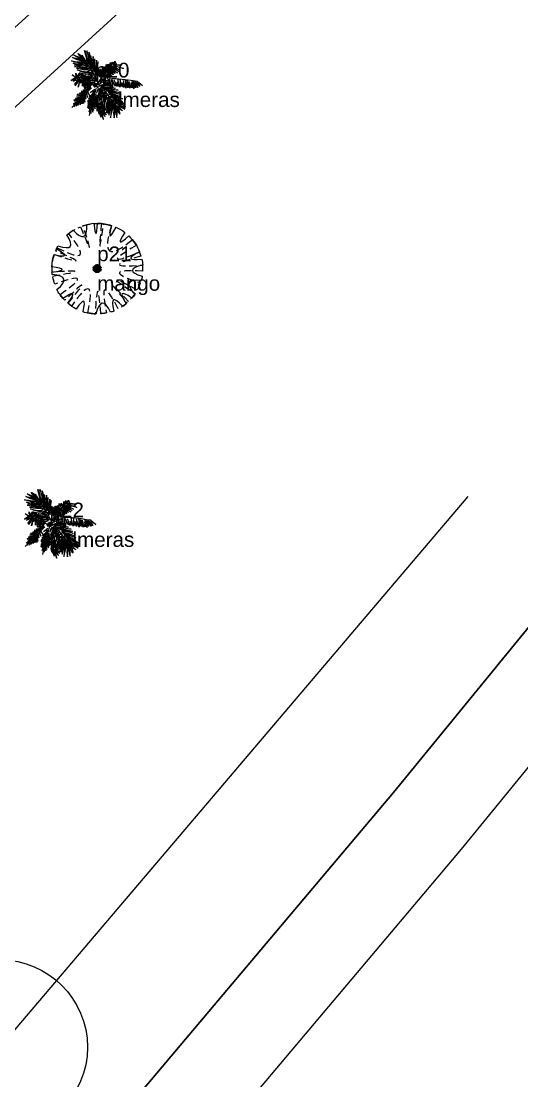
# Model space of a CAD drawing. Header units: metres. Extents: x 859577 to 860336, y 1645916 to 1646650.
# Drawn here: x 859971.52 to 859988.49, y 1645992.92 to 1646028.86 of the extents above; entities that cross this region are included whole.
import ezdxf

# ---------------------------------------------------------------- set-up
doc = ezdxf.new("R2010")
doc.units = ezdxf.units.M
doc.linetypes.add('DASHED', pattern=[0.75, 0.5, -0.25])
for name, color, linetype in [('_LINDERO', 6, 'Continuous'), ('A-SENDEROS', 97, 'Continuous'), ('CVL_CUADCON_TIT', 7, 'Continuous')]:
    doc.layers.add(name, color=color, linetype=linetype)
for name, color, linetype, lineweight in [('HATCH', 253, 'Continuous', 0), ('mango', 174, 'Continuous', 100), ('palmeras', 174, 'Continuous', 100), ('VEGETATION', 7, 'Continuous', 0), ('VIEW THIC 0.0', 7, 'Continuous', 0)]:
    doc.layers.add(name, color=color, linetype=linetype, lineweight=lineweight)
doc.styles.get("Standard").update_dxf_attribs({"font": 'arial.ttf'})

# ---------------------------------------------------------------- blocks, each defined once
blk = doc.blocks.new('06092026_CAMPO')
at = {"layer": 'mango'}
blk.add_point((859974.097, 1646020.464, 39.922), dxfattribs=at)
at = {"layer": 'palmeras'}
for p in [(859974.026, 1646026.695, 39.78), (859972.483, 1646011.776, 40.227)]:
    blk.add_point(p, dxfattribs=at)
at = {"layer": 'mango'}
for s, p in [('p21', (859974.097, 1646020.714)), ('mango', (859974.097, 1646019.714))]:
    blk.add_text(s, height=0.5, dxfattribs=at).set_placement(p)
at = {"layer": 'palmeras'}
for s, p in [('p20', (859974.026, 1646026.945)), ('palmeras', (859974.026, 1646025.945)), ('p22', (859972.483, 1646012.026)), ('palmeras', (859972.483, 1646011.026))]:
    blk.add_text(s, height=0.5, dxfattribs=at).set_placement(p)
blk = doc.blocks.new('v8')
at = {"layer": 'VEGETATION', "extrusion": (-5.08599e-09, -1.37735e-08, 1)}
for p, q in [((18816.426, 35232.409, 0), (18816.385, 35232.438, 0)), ((18816.385, 35232.438, 0), (18816.455, 35232.413, 0)), ((18816.478, 35232.438, 0), (18816.463, 35232.465, 0)), ((18816.463, 35232.465, 0), (18816.487, 35232.457, 0)), ((18816.514, 35232.402, 0), (18816.478, 35232.438, 0)), ((18816.487, 35232.457, 0), (18816.531, 35232.425, 0)), ((18816.535, 35232.433, 0), (18816.77, 35232.055)), ((18816.62, 35232.39, 0), (18816.584, 35232.522, 0)), ((18816.651, 35232.327, 0), (18816.598, 35232.519, 0)), ((18816.598, 35232.519, 0), (18816.624, 35232.412, 0)), ((18816.672, 35232.385, 0), (18816.63, 35232.518, 0)), ((18816.63, 35232.518, 0), (18816.662, 35232.386, 0)), ((18816.684, 35232.46, 0), (18816.666, 35232.495, 0)), ((18816.666, 35232.495, 0), (18816.687, 35232.358, 0)), ((18816.695, 35232.329, 0), (18816.684, 35232.46, 0)), ((18816.724, 35232.289, 0), (18816.701, 35232.431, 0)), ((18816.701, 35232.431, 0), (18816.717, 35232.343, 0)), ((18816.405, 35232.304, 0), (18816.336, 35232.327, 0)), ((18816.336, 35232.327, 0), (18816.411, 35232.317, 0)), ((18816.434, 35232.352, 0), (18816.359, 35232.39, 0)), ((18816.359, 35232.39, 0), (18816.425, 35232.377, 0)), ((18816.426, 35232.263, 0), (18816.369, 35232.282, 0)), ((18816.369, 35232.282, 0), (18816.441, 35232.271, 0)), ((18816.477, 35232.228, 0), (18816.398, 35232.252, 0)), ((18816.398, 35232.252, 0), (18816.467, 35232.238, 0)), ((18816.469, 35232.29, 0), (18816.405, 35232.304, 0)), ((18816.411, 35232.317, 0), (18816.488, 35232.307, 0)), ((18816.425, 35232.377, 0), (18816.49, 35232.359, 0)), ((18816.469, 35232.385, 0), (18816.426, 35232.409, 0)), ((18816.482, 35232.249, 0), (18816.426, 35232.263, 0)), ((18816.495, 35232.334, 0), (18816.434, 35232.352, 0)), ((18816.441, 35232.271, 0), (18816.515, 35232.27, 0)), ((18816.455, 35232.413, 0), (18816.507, 35232.392, 0)), ((18816.467, 35232.238, 0), (18816.527, 35232.235, 0)), ((18816.54, 35232.354, 0), (18816.469, 35232.385, 0)), ((18816.514, 35232.291, 0), (18816.469, 35232.29, 0)), ((18816.545, 35232.219, 0), (18816.477, 35232.228, 0)), ((18816.535, 35232.253, 0), (18816.482, 35232.249, 0)), ((18816.488, 35232.307, 0), (18816.547, 35232.311, 0)), ((18816.49, 35232.359, 0), (18816.547, 35232.339, 0)), ((18816.563, 35232.318, 0), (18816.495, 35232.334, 0)), ((18816.507, 35232.392, 0), (18816.562, 35232.368, 0)), ((18816.562, 35232.368, 0), (18816.514, 35232.402, 0)), ((18816.567, 35232.293, 0), (18816.514, 35232.291, 0)), ((18816.515, 35232.27, 0), (18816.564, 35232.274, 0)), ((18816.527, 35232.235, 0), (18816.579, 35232.243, 0)), ((18816.531, 35232.425, 0), (18816.567, 35232.374, 0)), ((18816.6, 35232.264, 0), (18816.535, 35232.253, 0)), ((18816.59, 35232.332, 0), (18816.54, 35232.354, 0)), ((18816.611, 35232.232, 0), (18816.545, 35232.219, 0)), ((18816.547, 35232.339, 0), (18816.59, 35232.332, 0)), ((18816.547, 35232.311, 0), (18816.605, 35232.314, 0)), ((18816.605, 35232.314, 0), (18816.563, 35232.318, 0)), ((18816.564, 35232.274, 0), (18816.599, 35232.285, 0)), ((18816.618, 35232.3, 0), (18816.567, 35232.293, 0)), ((18816.579, 35232.243, 0), (18816.627, 35232.257, 0)), ((18816.599, 35232.285, 0), (18816.618, 35232.3, 0)), ((18816.642, 35232.268, 0), (18816.6, 35232.264, 0)), ((18816.664, 35232.234, 0), (18816.611, 35232.232, 0)), ((18816.638, 35232.306, 0), (18816.62, 35232.39, 0)), ((18816.624, 35232.412, 0), (18816.638, 35232.306, 0)), ((18816.627, 35232.257, 0), (18816.642, 35232.268, 0)), ((18816.637, 35232.224, 0), (18816.664, 35232.234, 0)), ((18816.663, 35232.265, 0), (18816.651, 35232.327, 0)), ((18816.662, 35232.386, 0), (18816.663, 35232.265, 0)), ((18816.679, 35232.295, 0), (18816.672, 35232.385, 0)), ((18816.686, 35232.238, 0), (18816.679, 35232.295, 0)), ((18816.687, 35232.358, 0), (18816.686, 35232.238, 0)), ((18816.702, 35232.23, 0), (18816.695, 35232.329, 0)), ((18816.705, 35232.198, 0), (18816.702, 35232.23, 0)), ((18816.707, 35232.239, 0), (18816.705, 35232.198, 0)), ((18816.717, 35232.343, 0), (18816.707, 35232.239, 0)), ((18816.721, 35232.185, 0), (18816.724, 35232.289, 0)), ((18816.737, 35232.253, 0), (18816.728, 35232.176, 0)), ((18816.744, 35232.333, 0), (18816.737, 35232.253, 0)), ((18816.749, 35232.413, 0), (18816.744, 35232.333, 0)), ((18816.747, 35232.178, 0), (18816.752, 35232.263, 0)), ((18816.752, 35232.263, 0), (18816.749, 35232.413, 0)), ((18816.77, 35232.268, 0), (18816.758, 35232.192, 0)), ((18816.767, 35232.153, 0), (18816.78, 35232.248, 0)), ((18816.773, 35232.369, 0), (18816.77, 35232.268, 0)), ((18816.78, 35232.248, 0), (18816.773, 35232.369, 0)), ((18816.802, 35232.257, 0), (18816.785, 35232.177, 0)), ((18816.8, 35232.141, 0), (18816.816, 35232.241, 0)), ((18816.81, 35232.339, 0), (18816.802, 35232.257, 0)), ((18816.816, 35232.241, 0), (18816.81, 35232.339, 0)), ((18816.825, 35232.231, 0), (18816.812, 35232.148, 0)), ((18816.84, 35232.31, 0), (18816.825, 35232.231, 0)), ((18816.828, 35232.17, 0), (18816.84, 35232.31, 0)), ((18816.992, 35232.203, 0), (18816.991, 35232.259, 0)), ((18816.991, 35232.259, 0), (18817.015, 35232.206, 0)), ((18817.03, 35232.204, 0), (18817.028, 35232.265, 0)), ((18817.028, 35232.265, 0), (18817.049, 35232.203, 0)), ((18817.072, 35232.226, 0), (18817.078, 35232.295, 0)), ((18817.078, 35232.295, 0), (18817.087, 35232.275, 0)), ((18817.083, 35232.211, 0), (18817.16, 35232.239, 0)), ((18817.087, 35232.275, 0), (18817.089, 35232.207, 0)), ((18817.1, 35232.183, 0), (18817.102, 35232.243, 0)), ((18817.102, 35232.243, 0), (18817.117, 35232.311, 0)), ((18817.117, 35232.311, 0), (18817.143, 35232.224, 0)), ((18817.143, 35232.224, 0), (18817.145, 35232.24, 0)), ((18817.145, 35232.24, 0), (18817.154, 35232.293, 0)), ((18817.154, 35232.293, 0), (18817.159, 35232.319, 0)), ((18817.154, 35232.231, 0), (18817.252, 35232.211, 0)), ((18817.159, 35232.319, 0), (18817.178, 35232.287, 0)), ((18817.16, 35232.239, 0), (18817.211, 35232.25, 0)), ((18817.178, 35232.287, 0), (18817.19, 35232.262, 0)), ((18817.19, 35232.262, 0), (18817.292, 35232.25, 0)), ((18817.211, 35232.25, 0), (18817.258, 35232.252, 0)), ((18817.258, 35232.252, 0), (18817.292, 35232.25, 0)), ((18816.418, 35232.009, 0), (18816.35, 35232.061, 0)), ((18816.35, 35232.061, 0), (18816.427, 35232.014, 0)), ((18816.481, 35232.201, 0), (18816.394, 35232.223, 0)), ((18816.394, 35232.223, 0), (18816.48, 35232.212, 0)), ((18816.427, 35232.014, 0), (18816.424, 35232.098)), ((18816.424, 35232.098), (18816.448, 35232.015, 0)), ((18816.507, 35232.168), (18816.436, 35232.19)), ((18816.436, 35232.19), (18816.496, 35232.179)), ((18816.503, 35232.132), (18816.447, 35232.158)), ((18816.447, 35232.158), (18816.494, 35232.145)), ((18816.448, 35232.015, 0), (18816.482, 35232.096)), ((18816.482, 35232.096), (18816.471, 35232.007, 0)), ((18816.471, 35232.007, 0), (18816.483, 35232.044)), ((18816.48, 35232.212, 0), (18816.543, 35232.203, 0)), ((18816.531, 35232.192, 0), (18816.481, 35232.201, 0)), ((18816.483, 35232.044), (18816.494, 35232.065)), ((18816.545, 35232.083), (18816.493, 35232.099)), ((18816.493, 35232.099), (18816.558, 35232.087)), ((18816.494, 35232.145), (18816.55, 35232.132)), ((18816.494, 35232.065), (18816.52, 35232.078)), ((18816.496, 35232.179), (18816.56, 35232.172, 0)), ((18816.548, 35232.116), (18816.503, 35232.132)), ((18816.52, 35232.078), (18816.506, 35232.024, 0)), ((18816.562, 35232.16, 0), (18816.507, 35232.168)), ((18816.515, 35232.026, 0), (18816.549, 35232.064)), ((18816.52, 35231.997, 0), (18816.56, 35232.043)), ((18816.543, 35232.036), (18816.52, 35231.997, 0)), ((18816.58, 35232.191, 0), (18816.531, 35232.192, 0)), ((18816.606, 35232.031), (18816.533, 35232.054)), ((18816.533, 35232.054), (18816.6, 35232.041)), ((18816.543, 35232.203, 0), (18816.599, 35232.21, 0)), ((18816.562, 35232.077), (18816.543, 35232.036)), ((18816.597, 35232.074), (18816.545, 35232.083)), ((18816.599, 35232.104), (18816.548, 35232.116)), ((18816.549, 35232.064), (18816.562, 35232.077)), ((18816.55, 35232.132), (18816.62, 35232.123)), ((18816.558, 35232.087), (18816.628, 35232.08)), ((18816.56, 35232.172, 0), (18816.611, 35232.174, 0)), ((18816.56, 35232.043), (18816.605, 35232.063)), ((18816.619, 35232.159, 0), (18816.562, 35232.16, 0)), ((18816.605, 35232.063), (18816.564, 35232.024)), ((18816.645, 35232.041), (18816.568, 35231.989, 0)), ((18816.579, 35232.02), (18816.604, 35232.032)), ((18816.638, 35232.191, 0), (18816.58, 35232.191, 0)), ((18816.652, 35232.068), (18816.597, 35232.074)), ((18816.599, 35232.21, 0), (18816.637, 35232.224, 0)), ((18816.658, 35232.106), (18816.599, 35232.104)), ((18816.6, 35232.041), (18816.656, 35232.043)), ((18816.604, 35232.032), (18816.645, 35232.041)), ((18816.651, 35232.029), (18816.606, 35232.031)), ((18816.611, 35232.174, 0), (18816.677, 35232.191, 0)), ((18816.682, 35232.155, 0), (18816.619, 35232.159, 0)), ((18816.62, 35232.123), (18816.668, 35232.139, 0)), ((18816.628, 35232.08), (18816.673, 35232.089)), ((18816.677, 35232.191, 0), (18816.638, 35232.191, 0)), ((18816.705, 35232.041), (18816.651, 35232.029)), ((18816.706, 35232.07), (18816.652, 35232.068)), ((18816.656, 35232.043), (18816.7, 35232.052)), ((18816.708, 35232.11, 0), (18816.658, 35232.106)), ((18816.668, 35232.139, 0), (18816.693, 35232.151, 0)), ((18816.673, 35232.089), (18816.713, 35232.105, 0)), ((18816.693, 35232.151, 0), (18816.682, 35232.155, 0)), ((18816.682, 35232.006), (18816.725, 35232.031)), ((18816.7, 35232.052), (18816.734, 35232.071)), ((18816.756, 35232.048), (18816.705, 35232.041)), ((18816.734, 35232.071), (18816.706, 35232.07)), ((18816.713, 35232.105, 0), (18816.708, 35232.11, 0)), ((18816.778, 35232.067), (18816.711, 35232.102)), ((18816.711, 35232.102), (18816.762, 35232.085)), ((18816.728, 35232.176, 0), (18816.721, 35232.185, 0)), ((18816.725, 35232.031), (18816.756, 35232.048)), ((18816.758, 35232.192, 0), (18816.744, 35232.135, 0)), ((18816.744, 35232.135, 0), (18816.747, 35232.178, 0)), ((18816.762, 35232.085), (18816.807, 35232.066)), ((18816.785, 35232.177, 0), (18816.765, 35232.116, 0)), ((18816.765, 35232.116, 0), (18816.767, 35232.153, 0)), ((18816.77, 35232.055), (18816.838, 35231.926)), ((18816.899, 35232.04, 0), (18816.775, 35232.127, 0)), ((18816.775, 35232.127, 0), (18816.918, 35232.046, 0)), ((18816.874, 35232.038), (18816.778, 35232.067)), ((18816.812, 35232.148, 0), (18816.783, 35232.068)), ((18816.783, 35232.068), (18816.8, 35232.141, 0)), ((18816.793, 35232.035), (18816.814, 35232.079, 0)), ((18816.918, 35232.046, 0), (18816.806, 35232.149, 0)), ((18816.806, 35232.149, 0), (18816.94, 35232.06, 0)), ((18816.807, 35232.066), (18816.899, 35232.04, 0)), ((18816.814, 35232.079, 0), (18816.828, 35232.17, 0)), ((18816.94, 35232.06, 0), (18816.834, 35232.18, 0)), ((18816.834, 35232.18, 0), (18816.959, 35232.068, 0)), ((18816.885, 35232.16, 0), (18816.883, 35232.18, 0)), ((18816.883, 35232.18, 0), (18816.958, 35232.104, 0)), ((18816.959, 35232.068, 0), (18816.885, 35232.16, 0)), ((18816.905, 35232.008), (18816.968, 35232.097, 0)), ((18816.933, 35232.152, 0), (18816.916, 35232.203, 0)), ((18816.916, 35232.203, 0), (18816.973, 35232.129, 0)), ((18816.958, 35232.104, 0), (18816.933, 35232.152, 0)), ((18816.946, 35232.074, 0), (18816.943, 35232.064, 0)), ((18816.943, 35232.064, 0), (18816.947, 35232.004)), ((18816.956, 35232.041, 0), (18816.946, 35232.074, 0)), ((18816.983, 35232.121, 0), (18816.956, 35232.218, 0)), ((18816.956, 35232.218, 0), (18817.01, 35232.119, 0)), ((18816.965, 35231.974), (18816.956, 35232.041, 0)), ((18816.968, 35232.097, 0), (18817.022, 35232.164, 0)), ((18816.976, 35232.111, 0), (18816.97, 35232.107, 0)), ((18816.97, 35232.107, 0), (18816.974, 35232.024, 0)), ((18816.973, 35232.129, 0), (18816.983, 35232.121, 0)), ((18816.995, 35232.049, 0), (18816.976, 35232.111, 0)), ((18817.01, 35232.119, 0), (18816.992, 35232.203, 0)), ((18817.022, 35231.99, 0), (18816.995, 35232.049, 0)), ((18817.03, 35232.049, 0), (18817.001, 35232.124, 0)), ((18817.001, 35232.124, 0), (18817.015, 35232.05, 0)), ((18817.015, 35232.206, 0), (18817.036, 35232.129, 0)), ((18817.015, 35232.05, 0), (18817.022, 35231.99, 0)), ((18817.022, 35232.164, 0), (18817.083, 35232.211, 0)), ((18817.089, 35232.043, 0), (18817.026, 35232.136, 0)), ((18817.026, 35232.136, 0), (18817.052, 35232.055, 0)), ((18817.036, 35232.129, 0), (18817.03, 35232.204, 0)), ((18817.059, 35231.999, 0), (18817.03, 35232.049, 0)), ((18817.049, 35232.203, 0), (18817.062, 35232.139, 0)), ((18817.052, 35232.055, 0), (18817.059, 35231.999, 0)), ((18817.064, 35232.13, 0), (18817.053, 35232.137, 0)), ((18817.053, 35232.137, 0), (18817.089, 35232.043, 0)), ((18817.062, 35232.139, 0), (18817.068, 35232.143, 0)), ((18817.128, 35232.062, 0), (18817.064, 35232.13, 0)), ((18817.068, 35232.143, 0), (18817.072, 35232.226, 0)), ((18817.207, 35232.094, 0), (18817.072, 35232.192, 0)), ((18817.072, 35232.192, 0), (18817.154, 35232.108, 0)), ((18817.158, 35232.088, 0), (18817.076, 35232.157, 0)), ((18817.076, 35232.157, 0), (18817.106, 35232.112, 0)), ((18817.089, 35232.207, 0), (18817.095, 35232.174, 0)), ((18817.232, 35232.127, 0), (18817.09, 35232.202, 0)), ((18817.09, 35232.202, 0), (18817.207, 35232.094, 0)), ((18817.095, 35232.174, 0), (18817.1, 35232.183, 0)), ((18817.106, 35232.112, 0), (18817.128, 35232.062, 0)), ((18817.261, 35232.151, 0), (18817.111, 35232.218, 0)), ((18817.111, 35232.218, 0), (18817.232, 35232.127, 0)), ((18817.223, 35232.209, 0), (18817.129, 35232.226, 0)), ((18817.129, 35232.226, 0), (18817.261, 35232.151, 0)), ((18817.154, 35232.108, 0), (18817.158, 35232.088, 0)), ((18817.27, 35232.195, 0), (18817.223, 35232.209, 0)), ((18817.252, 35232.211, 0), (18817.322, 35232.183, 0)), ((18817.322, 35232.183, 0), (18817.27, 35232.195, 0)), ((18816.389, 35231.995, 0), (18816.334, 35231.958, 0)), ((18816.334, 35231.958, 0), (18816.379, 35231.978, 0)), ((18816.43, 35231.993, 0), (18816.372, 35231.942, 0)), ((18816.372, 35231.942, 0), (18816.471, 35231.983, 0)), ((18816.379, 35231.978, 0), (18816.43, 35231.993, 0)), ((18816.471, 35231.983, 0), (18816.388, 35231.881, 0)), ((18816.417, 35232.005, 0), (18816.389, 35231.995, 0)), ((18816.429, 35231.894, 0), (18816.411, 35231.857, 0)), ((18816.411, 35231.857, 0), (18816.442, 35231.892, 0)), ((18816.655, 35231.914, 0), (18816.418, 35232.009, 0)), ((18816.473, 35231.989, 0), (18816.429, 35231.894, 0)), ((18816.442, 35231.892, 0), (18816.492, 35231.972, 0)), ((18816.468, 35231.833, 0), (18816.494, 35231.939, 0)), ((18816.483, 35231.932, 0), (18816.47, 35231.842, 0)), ((18816.492, 35231.972, 0), (18816.483, 35231.932, 0)), ((18816.49, 35231.993, 0), (18816.515, 35232.026, 0)), ((18816.506, 35232.024, 0), (18816.49, 35231.993, 0)), ((18816.494, 35231.939, 0), (18816.515, 35231.968, 0)), ((18816.515, 35231.968, 0), (18816.506, 35231.908, 0)), ((18816.506, 35231.908, 0), (18816.531, 35231.965, 0)), ((18816.531, 35231.965, 0), (18816.545, 35231.847, 0)), ((18816.564, 35232.024), (18816.534, 35231.978, 0)), ((18816.534, 35231.978, 0), (18816.579, 35232.02)), ((18816.545, 35231.847, 0), (18816.551, 35231.934, 0)), ((18816.605, 35232), (18816.547, 35232.019, 0)), ((18816.547, 35232.019, 0), (18816.619, 35232.004)), ((18816.551, 35231.934, 0), (18816.556, 35231.955, 0)), ((18816.556, 35231.955, 0), (18816.567, 35231.884, 0)), ((18816.557, 35231.971, 0), (18816.635, 35232.013)), ((18816.568, 35231.989, 0), (18816.557, 35231.971, 0)), ((18816.567, 35231.884, 0), (18816.583, 35231.815, 0)), ((18816.574, 35231.888, 0), (18816.582, 35231.95, 0)), ((18816.583, 35231.815, 0), (18816.574, 35231.888, 0)), ((18816.581, 35231.808, 0), (18816.704, 35231.834, 0)), ((18816.582, 35231.95, 0), (18816.593, 35231.881, 0)), ((18816.618, 35231.988, 0), (18816.584, 35231.96, 0)), ((18816.584, 35231.96, 0), (18816.597, 35231.959, 0)), ((18816.593, 35231.881, 0), (18816.615, 35231.803, 0)), ((18816.597, 35231.959, 0), (18816.649, 35231.979, 0)), ((18816.666, 35231.996), (18816.605, 35232)), ((18816.61, 35231.862, 0), (18816.611, 35231.929, 0)), ((18816.615, 35231.803, 0), (18816.61, 35231.862, 0)), ((18816.713, 35231.977), (18816.611, 35231.985, 0)), ((18816.611, 35231.985, 0), (18816.682, 35231.979)), ((18816.611, 35231.929, 0), (18816.626, 35231.869, 0)), ((18816.661, 35231.952, 0), (18816.617, 35231.964, 0)), ((18816.617, 35231.964, 0), (18816.667, 35231.954, 0)), ((18816.688, 35232.018), (18816.618, 35231.988, 0)), ((18816.619, 35232.004), (18816.682, 35232.006)), ((18816.626, 35231.869, 0), (18816.639, 35231.814, 0)), ((18816.643, 35231.952, 0), (18816.631, 35231.942, 0)), ((18816.631, 35231.942, 0), (18816.646, 35231.941, 0)), ((18816.635, 35232.013), (18816.688, 35232.018)), ((18816.635, 35231.875, 0), (18816.645, 35231.917, 0)), ((18816.639, 35231.814, 0), (18816.635, 35231.875, 0)), ((18816.713, 35231.99), (18816.643, 35231.952, 0)), ((18816.645, 35231.917, 0), (18816.654, 35231.881, 0)), ((18816.646, 35231.941, 0), (18816.673, 35231.943, 0)), ((18816.649, 35231.979, 0), (18816.713, 35231.99)), ((18816.654, 35231.881, 0), (18816.663, 35231.817, 0)), ((18816.779, 35231.856, 0), (18816.655, 35231.914, 0)), ((18816.717, 35231.945, 0), (18816.661, 35231.952, 0)), ((18816.663, 35231.817, 0), (18816.672, 35231.864, 0)), ((18816.718, 35232.003), (18816.666, 35231.996)), ((18816.667, 35231.954, 0), (18816.712, 35231.957, 0)), ((18816.699, 35231.941, 0), (18816.67, 35231.921, 0)), ((18816.67, 35231.921, 0), (18816.686, 35231.916, 0)), ((18816.672, 35231.864, 0), (18816.681, 35231.892, 0)), ((18816.673, 35231.943, 0), (18816.757, 35231.967)), ((18816.675, 35231.915, 0), (18816.719, 35231.918, 0)), ((18816.732, 35231.909, 0), (18816.675, 35231.915, 0)), ((18816.681, 35231.892, 0), (18816.687, 35231.895, 0)), ((18816.682, 35231.979), (18816.73, 35231.99)), ((18816.686, 35231.916, 0), (18816.706, 35231.921, 0)), ((18816.687, 35231.895, 0), (18816.69, 35231.885, 0)), ((18816.69, 35231.885, 0), (18816.688, 35231.839, 0)), ((18816.688, 35231.839, 0), (18816.703, 35231.865, 0)), ((18816.757, 35231.967), (18816.699, 35231.941, 0)), ((18816.703, 35231.865, 0), (18816.721, 35231.878, 0)), ((18816.706, 35231.921, 0), (18816.783, 35231.939)), ((18816.712, 35231.957, 0), (18816.769, 35231.966)), ((18816.777, 35231.986), (18816.713, 35231.977)), ((18816.779, 35231.954), (18816.717, 35231.945, 0)), ((18816.767, 35232.015), (18816.718, 35232.003)), ((18816.719, 35231.918, 0), (18816.763, 35231.931, 0)), ((18816.783, 35231.939), (18816.72, 35231.896, 0)), ((18816.73, 35231.99), (18816.775, 35232.012)), ((18816.777, 35231.922, 0), (18816.732, 35231.909, 0)), ((18816.763, 35231.931, 0), (18816.807, 35231.954)), ((18816.766, 35231.859, 0), (18816.765, 35231.856, 0)), ((18816.775, 35232.012), (18816.767, 35232.015)), ((18816.769, 35231.966), (18816.787, 35231.977)), ((18816.789, 35231.983), (18816.777, 35231.986)), ((18816.807, 35231.954), (18816.779, 35231.954)), ((18816.787, 35231.977), (18816.789, 35231.983)), ((18816.81, 35231.848, 0), (18816.806, 35231.85, 0)), ((18816.824, 35231.897, 0), (18816.82, 35231.897, 0)), ((18816.855, 35231.833, 0), (18816.834, 35231.83, 0)), ((18816.839, 35231.894, 0), (18816.905, 35232.008)), ((18816.839, 35231.894, 0), (18816.839, 35231.894, 0)), ((18816.849, 35231.874, 0), (18816.842, 35231.875, 0)), ((18816.843, 35231.882, 0), (18816.905, 35231.917)), ((18816.843, 35231.882, 0), (18816.848, 35231.881, 0)), ((18816.848, 35231.881, 0), (18816.859, 35231.875, 0)), ((18816.859, 35231.875, 0), (18816.881, 35231.863, 0)), ((18816.897, 35231.922), (18816.875, 35231.953)), ((18816.978, 35231.755, 0), (18816.881, 35231.863, 0)), ((18816.885, 35231.868, 0), (18816.933, 35231.884)), ((18816.9, 35231.95), (18816.897, 35231.922)), ((18816.904, 35232.003), (18816.9, 35231.95)), ((18816.938, 35231.935), (18816.904, 35232.019)), ((18816.904, 35232.019), (18816.904, 35232.003)), ((18816.953, 35231.875), (18816.904, 35231.853, 0)), ((18816.904, 35231.853, 0), (18816.953, 35231.86, 0)), ((18816.905, 35231.917), (18816.994, 35231.959)), ((18816.949, 35231.854, 0), (18816.909, 35231.839, 0)), ((18816.909, 35231.839, 0), (18816.962, 35231.835, 0)), ((18816.933, 35231.884), (18816.989, 35231.888)), ((18816.947, 35232.004), (18816.938, 35231.935)), ((18816.948, 35231.905), (18816.953, 35231.936)), ((18816.955, 35231.866, 0), (18816.948, 35231.905)), ((18816.987, 35231.858), (18816.949, 35231.854, 0)), ((18816.989, 35231.888), (18816.953, 35231.875)), ((18816.953, 35231.86, 0), (18817.009, 35231.861)), ((18816.973, 35231.925), (18816.955, 35231.866, 0)), ((18816.962, 35231.835, 0), (18817.032, 35231.833, 0)), ((18816.976, 35231.955), (18816.965, 35231.974)), ((18816.995, 35231.953), (18816.973, 35231.925)), ((18816.974, 35232.024, 0), (18816.976, 35231.955)), ((18817.051, 35231.861), (18816.987, 35231.858)), ((18816.992, 35231.919), (18816.995, 35231.953)), ((18817.018, 35231.925), (18816.992, 35231.866)), ((18816.992, 35231.866), (18816.992, 35231.919)), ((18816.994, 35231.959), (18817.069, 35231.987, 0)), ((18817.009, 35231.861), (18817.051, 35231.861)), ((18817.03, 35231.97), (18817.018, 35231.925)), ((18817.024, 35231.859), (18817.028, 35231.903)), ((18817.042, 35231.891), (18817.024, 35231.859)), ((18817.028, 35231.903), (18817.035, 35231.97)), ((18817.035, 35231.97), (18817.03, 35231.97)), ((18817.032, 35231.833, 0), (18817.088, 35231.83)), ((18817.055, 35231.929), (18817.042, 35231.891)), ((18817.061, 35231.894), (18817.059, 35231.971)), ((18817.07, 35231.842), (18817.061, 35231.894)), ((18817.069, 35231.987, 0), (18817.105, 35231.992, 0)), ((18817.081, 35231.906), (18817.07, 35231.842)), ((18817.083, 35231.961), (18817.081, 35231.906)), ((18817.095, 35231.871), (18817.081, 35231.919)), ((18817.088, 35231.83), (18817.166, 35231.81)), ((18817.129, 35231.926), (18817.093, 35231.986, 0)), ((18817.111, 35231.823), (18817.095, 35231.871)), ((18817.105, 35231.992, 0), (18817.178, 35231.997, 0)), ((18817.107, 35231.96, 0), (18817.115, 35231.895)), ((18817.115, 35231.895), (18817.111, 35231.823)), ((18817.168, 35231.848), (18817.129, 35231.926)), ((18817.171, 35231.904), (18817.144, 35231.966, 0)), ((18817.178, 35231.877), (18817.168, 35231.848)), ((18817.186, 35231.848), (18817.171, 35231.904)), ((18817.178, 35231.997, 0), (18817.411, 35231.971, 0)), ((18817.198, 35231.849), (18817.186, 35231.848)), ((18817.22, 35231.845), (18817.196, 35231.917)), ((18817.196, 35231.917), (18817.198, 35231.849)), ((18817.254, 35231.829), (18817.216, 35231.984, 0)), ((18817.216, 35231.984, 0), (18817.22, 35231.845)), ((18817.257, 35231.846), (18817.254, 35231.829)), ((18817.287, 35231.843), (18817.257, 35231.978, 0)), ((18817.257, 35231.978, 0), (18817.257, 35231.846)), ((18817.295, 35231.914, 0), (18817.287, 35231.843)), ((18817.319, 35231.823), (18817.295, 35231.914, 0)), ((18817.341, 35231.873, 0), (18817.319, 35231.959, 0)), ((18817.319, 35231.959, 0), (18817.319, 35231.823)), ((18817.368, 35231.809), (18817.341, 35231.873, 0)), ((18817.405, 35231.819), (18817.359, 35231.959, 0)), ((18817.359, 35231.959, 0), (18817.361, 35231.899, 0)), ((18817.361, 35231.899, 0), (18817.368, 35231.809)), ((18817.441, 35231.811), (18817.393, 35231.956, 0)), ((18817.393, 35231.956, 0), (18817.4, 35231.876, 0)), ((18817.4, 35231.876, 0), (18817.405, 35231.819)), ((18817.411, 35231.971, 0), (18817.504, 35231.956, 0)), ((18817.451, 35231.865, 0), (18817.425, 35231.939, 0)), ((18817.425, 35231.939, 0), (18817.44, 35231.851, 0)), ((18817.44, 35231.851, 0), (18817.441, 35231.811)), ((18817.478, 35231.817), (18817.451, 35231.865, 0)), ((18817.517, 35231.8), (18817.466, 35231.911, 0)), ((18817.466, 35231.911, 0), (18817.478, 35231.817)), ((18817.546, 35231.821, 0), (18817.477, 35231.948, 0)), ((18817.477, 35231.948, 0), (18817.517, 35231.8)), ((18817.504, 35231.956, 0), (18817.582, 35231.945, 0)), ((18817.594, 35231.826, 0), (18817.506, 35231.939, 0)), ((18817.506, 35231.939, 0), (18817.536, 35231.874, 0)), ((18817.628, 35231.842, 0), (18817.534, 35231.947, 0)), ((18817.534, 35231.947, 0), (18817.594, 35231.826, 0)), ((18817.536, 35231.874, 0), (18817.546, 35231.821, 0)), ((18817.683, 35231.861, 0), (18817.58, 35231.92, 0)), ((18817.58, 35231.92, 0), (18817.628, 35231.842, 0)), ((18817.582, 35231.945, 0), (18817.683, 35231.861, 0)), ((18816.346, 35231.445, 0), (18816.719, 35231.817, 0)), ((18816.386, 35231.588, 0), (18816.536, 35231.656, 0)), ((18816.525, 35231.637, 0), (18816.386, 35231.588, 0)), ((18816.398, 35231.563, 0), (18816.525, 35231.637, 0)), ((18816.413, 35231.618, 0), (18816.573, 35231.683, 0)), ((18816.536, 35231.656, 0), (18816.413, 35231.618, 0)), ((18816.437, 35231.659, 0), (18816.588, 35231.712, 0)), ((18816.573, 35231.683, 0), (18816.437, 35231.659, 0)), ((18816.449, 35231.691, 0), (18816.627, 35231.74, 0)), ((18816.588, 35231.712, 0), (18816.449, 35231.691, 0)), ((18816.49, 35231.715, 0), (18816.642, 35231.757, 0)), ((18816.627, 35231.74, 0), (18816.49, 35231.715, 0)), ((18816.501, 35231.498, 0), (18816.519, 35231.628, 0)), ((18816.519, 35231.628, 0), (18816.52, 35231.514, 0)), ((18816.52, 35231.748, 0), (18816.671, 35231.783, 0)), ((18816.642, 35231.757, 0), (18816.52, 35231.748, 0)), ((18816.52, 35231.514, 0), (18816.53, 35231.634, 0)), ((18816.53, 35231.634, 0), (18816.542, 35231.518, 0)), ((18816.542, 35231.518, 0), (18816.548, 35231.644, 0)), ((18816.548, 35231.644, 0), (18816.566, 35231.522, 0)), ((18816.557, 35231.773, 0), (18816.702, 35231.81, 0)), ((18816.671, 35231.783, 0), (18816.557, 35231.773, 0)), ((18816.566, 35231.522, 0), (18816.567, 35231.661, 0)), ((18816.567, 35231.661, 0), (18816.588, 35231.547, 0)), ((18816.702, 35231.81, 0), (18816.581, 35231.808, 0)), ((18816.588, 35231.547, 0), (18816.587, 35231.68, 0)), ((18816.587, 35231.68, 0), (18816.608, 35231.609, 0)), ((18816.602, 35231.702, 0), (18816.613, 35231.712, 0)), ((18816.608, 35231.609, 0), (18816.602, 35231.702, 0)), ((18816.613, 35231.712, 0), (18816.641, 35231.636, 0)), ((18816.626, 35231.725, 0), (18816.639, 35231.737, 0)), ((18816.641, 35231.636, 0), (18816.626, 35231.725, 0)), ((18816.639, 35231.737, 0), (18816.685, 35231.659, 0)), ((18816.641, 35231.559, 0), (18816.768, 35231.693, 0)), ((18816.749, 35231.649, 0), (18816.641, 35231.559, 0)), ((18816.647, 35231.525, 0), (18816.749, 35231.649, 0)), ((18816.663, 35231.601, 0), (18816.77, 35231.716, 0)), ((18816.768, 35231.693, 0), (18816.663, 35231.601, 0)), ((18816.672, 35231.644, 0), (18816.782, 35231.753, 0)), ((18816.77, 35231.716, 0), (18816.672, 35231.644, 0)), ((18816.681, 35231.295, 0), (18816.806, 35231.808, 0)), ((18816.692, 35231.728, 0), (18816.778, 35231.79, 0)), ((18816.782, 35231.753, 0), (18816.692, 35231.728, 0)), ((18816.766, 35231.648, 0), (18816.77, 35231.663, 0)), ((18816.82, 35231.572, 0), (18816.766, 35231.648, 0)), ((18816.77, 35231.663, 0), (18816.833, 35231.613, 0)), ((18816.774, 35231.68, 0), (18816.779, 35231.697, 0)), ((18816.833, 35231.613, 0), (18816.774, 35231.68, 0)), ((18816.779, 35231.697, 0), (18816.859, 35231.655, 0)), ((18816.827, 35231.77, 0), (18816.813, 35231.715, 0)), ((18816.813, 35231.715, 0), (18816.831, 35231.756, 0)), ((18816.855, 35231.808, 0), (18816.827, 35231.77, 0)), ((18816.831, 35231.756, 0), (18816.859, 35231.792, 0)), ((18816.838, 35231.644, 0), (18816.846, 35231.694, 0)), ((18816.842, 35231.689, 0), (18816.838, 35231.644, 0)), ((18816.855, 35231.744, 0), (18816.842, 35231.689, 0)), ((18816.846, 35231.694, 0), (18816.865, 35231.735, 0)), ((18816.886, 35231.799, 0), (18816.855, 35231.744, 0)), ((18816.884, 35231.728, 0), (18816.855, 35231.631, 0)), ((18816.855, 35231.631, 0), (18816.875, 35231.699, 0)), ((18816.859, 35231.792, 0), (18816.896, 35231.825, 0)), ((18816.864, 35231.559, 0), (18816.876, 35231.631, 0)), ((18816.865, 35231.735, 0), (18816.894, 35231.785, 0)), ((18816.885, 35231.679, 0), (18816.867, 35231.619, 0)), ((18816.875, 35231.699, 0), (18816.903, 35231.74, 0)), ((18816.876, 35231.631, 0), (18816.9, 35231.689, 0)), ((18816.915, 35231.785, 0), (18816.884, 35231.728, 0)), ((18816.91, 35231.724, 0), (18816.885, 35231.679, 0)), ((18816.896, 35231.825, 0), (18816.886, 35231.799, 0)), ((18816.894, 35231.785, 0), (18816.91, 35231.799, 0)), ((18816.911, 35231.653, 0), (18816.896, 35231.61, 0)), ((18816.9, 35231.689, 0), (18816.939, 35231.721, 0)), ((18816.903, 35231.74, 0), (18816.939, 35231.775, 0)), ((18816.903, 35231.601, 0), (18816.925, 35231.652, 0)), ((18816.91, 35231.799, 0), (18816.916, 35231.798, 0)), ((18816.939, 35231.766, 0), (18816.91, 35231.724, 0)), ((18816.941, 35231.698, 0), (18816.911, 35231.653, 0)), ((18816.916, 35231.798, 0), (18816.915, 35231.785, 0)), ((18816.925, 35231.652, 0), (18816.95, 35231.69, 0)), ((18816.948, 35231.639, 0), (18816.933, 35231.586, 0)), ((18816.965, 35231.825, 0), (18816.934, 35231.819, 0)), ((18816.939, 35231.775, 0), (18816.939, 35231.766, 0)), ((18816.939, 35231.721, 0), (18816.966, 35231.744, 0)), ((18816.966, 35231.744, 0), (18816.941, 35231.698, 0)), ((18816.943, 35231.805, 0), (18817.015, 35231.809, 0)), ((18816.968, 35231.689, 0), (18816.948, 35231.639, 0)), ((18816.95, 35231.69, 0), (18816.98, 35231.715, 0)), ((18816.95, 35231.613, 0), (18816.974, 35231.651, 0)), ((18816.97, 35231.799, 0), (18816.955, 35231.794, 0)), ((18816.985, 35231.632, 0), (18816.962, 35231.577, 0)), ((18817.008, 35231.824, 0), (18816.965, 35231.825, 0)), ((18816.967, 35231.783, 0), (18817.015, 35231.787, 0)), ((18816.98, 35231.715, 0), (18816.968, 35231.689, 0)), ((18816.989, 35231.799, 0), (18816.97, 35231.799, 0)), ((18816.974, 35231.651, 0), (18817.004, 35231.683, 0)), ((18817.247, 35231.4, 0), (18816.978, 35231.755, 0)), ((18817.007, 35231.677, 0), (18816.985, 35231.632, 0)), ((18816.988, 35231.59, 0), (18817.019, 35231.63, 0)), ((18817.015, 35231.798, 0), (18816.989, 35231.799, 0)), ((18817.079, 35231.76, 0), (18816.994, 35231.762, 0)), ((18816.994, 35231.762, 0), (18817.068, 35231.751, 0)), ((18817.004, 35231.683, 0), (18817.007, 35231.677, 0)), ((18817.088, 35231.814, 0), (18817.008, 35231.824, 0)), ((18817.015, 35231.809, 0), (18817.085, 35231.801, 0)), ((18817.061, 35231.792, 0), (18817.015, 35231.798, 0)), ((18817.015, 35231.787, 0), (18817.106, 35231.768, 0)), ((18817.019, 35231.63, 0), (18817.039, 35231.648, 0)), ((18817.04, 35231.637, 0), (18817.021, 35231.576, 0)), ((18817.097, 35231.725, 0), (18817.032, 35231.729, 0)), ((18817.032, 35231.729, 0), (18817.068, 35231.717, 0)), ((18817.039, 35231.648, 0), (18817.04, 35231.637, 0)), ((18817.101, 35231.694, 0), (18817.042, 35231.701, 0)), ((18817.042, 35231.701, 0), (18817.084, 35231.689, 0)), ((18817.112, 35231.781, 0), (18817.061, 35231.792, 0)), ((18817.068, 35231.751, 0), (18817.167, 35231.732, 0)), ((18817.068, 35231.717, 0), (18817.161, 35231.695, 0)), ((18817.15, 35231.653, 0), (18817.075, 35231.672, 0)), ((18817.075, 35231.672, 0), (18817.082, 35231.662, 0)), ((18817.161, 35231.743, 0), (18817.079, 35231.76, 0)), ((18817.082, 35231.662, 0), (18817.179, 35231.628, 0)), ((18817.084, 35231.689, 0), (18817.165, 35231.664, 0)), ((18817.085, 35231.801, 0), (18817.149, 35231.785, 0)), ((18817.143, 35231.807), (18817.088, 35231.814, 0)), ((18817.126, 35231.63, 0), (18817.088, 35231.643, 0)), ((18817.088, 35231.643, 0), (18817.117, 35231.629, 0)), ((18817.177, 35231.712, 0), (18817.097, 35231.725, 0)), ((18817.176, 35231.679, 0), (18817.101, 35231.694, 0)), ((18817.106, 35231.768, 0), (18817.241, 35231.729, 0)), ((18817.185, 35231.774, 0), (18817.112, 35231.781, 0)), ((18817.117, 35231.629, 0), (18817.206, 35231.586, 0)), ((18817.228, 35231.602, 0), (18817.126, 35231.63, 0)), ((18817.166, 35231.81), (18817.143, 35231.807)), ((18817.149, 35231.785, 0), (18817.219, 35231.773)), ((18817.228, 35231.631, 0), (18817.15, 35231.653, 0)), ((18817.241, 35231.729, 0), (18817.161, 35231.743, 0)), ((18817.161, 35231.695, 0), (18817.272, 35231.646, 0)), ((18817.165, 35231.664, 0), (18817.304, 35231.608, 0)), ((18817.167, 35231.732, 0), (18817.256, 35231.691, 0)), ((18817.272, 35231.646, 0), (18817.176, 35231.679, 0)), ((18817.256, 35231.691, 0), (18817.177, 35231.712, 0)), ((18817.179, 35231.628, 0), (18817.304, 35231.556, 0)), ((18817.219, 35231.773), (18817.185, 35231.774, 0)), ((18817.304, 35231.608, 0), (18817.228, 35231.631, 0)), ((18816.374, 35231.511, 0), (18816.496, 35231.61, 0)), ((18816.462, 35231.57, 0), (18816.374, 35231.511, 0)), ((18816.377, 35231.49, 0), (18816.426, 35231.532, 0)), ((18816.386, 35231.467, 0), (18816.462, 35231.567, 0)), ((18816.426, 35231.532, 0), (18816.386, 35231.467, 0)), ((18816.496, 35231.61, 0), (18816.398, 35231.563, 0)), ((18816.43, 35231.47, 0), (18816.487, 35231.584, 0)), ((18816.462, 35231.567, 0), (18816.43, 35231.47, 0)), ((18816.458, 35231.486, 0), (18816.506, 35231.606, 0)), ((18816.487, 35231.584, 0), (18816.458, 35231.486, 0)), ((18816.506, 35231.606, 0), (18816.501, 35231.498, 0)), ((18816.641, 35231.438, 0), (18816.733, 35231.574, 0)), ((18816.734, 35231.553, 0), (18816.641, 35231.438, 0)), ((18816.751, 35231.616, 0), (18816.647, 35231.525, 0)), ((18816.648, 35231.478, 0), (18816.751, 35231.616, 0)), ((18816.733, 35231.574, 0), (18816.648, 35231.478, 0)), ((18816.664, 35231.423, 0), (18816.734, 35231.553, 0)), ((18816.723, 35231.514, 0), (18816.664, 35231.423, 0)), ((18816.671, 35231.367, 0), (18816.723, 35231.514, 0)), ((18816.715, 35231.463, 0), (18816.671, 35231.367, 0)), ((18816.704, 35231.335, 0), (18816.717, 35231.46, 0)), ((18816.717, 35231.46, 0), (18816.74, 35231.361, 0)), ((18816.74, 35231.361, 0), (18816.729, 35231.488, 0)), ((18816.729, 35231.488, 0), (18816.756, 35231.389, 0)), ((18816.786, 35231.421, 0), (18816.734, 35231.542, 0)), ((18816.734, 35231.542, 0), (18816.794, 35231.445, 0)), ((18816.756, 35231.389, 0), (18816.734, 35231.516, 0)), ((18816.734, 35231.516, 0), (18816.786, 35231.421, 0)), ((18816.794, 35231.445, 0), (18816.739, 35231.552, 0)), ((18816.739, 35231.552, 0), (18816.811, 35231.46, 0)), ((18816.811, 35231.46, 0), (18816.75, 35231.57, 0)), ((18816.75, 35231.57, 0), (18816.829, 35231.476, 0)), ((18816.829, 35231.476, 0), (18816.757, 35231.595, 0)), ((18816.757, 35231.595, 0), (18816.834, 35231.509, 0)), ((18816.834, 35231.509, 0), (18816.764, 35231.621, 0)), ((18816.764, 35231.621, 0), (18816.82, 35231.572, 0)), ((18816.903, 35231.355, 0), (18816.813, 35231.624, 0)), ((18816.839, 35231.449, 0), (18816.831, 35231.395, 0)), ((18816.848, 35231.479, 0), (18816.839, 35231.449, 0)), ((18816.845, 35231.401, 0), (18816.848, 35231.479, 0)), ((18816.863, 35231.454, 0), (18816.853, 35231.335, 0)), ((18816.903, 35231.477, 0), (18816.855, 35231.521, 0)), ((18816.855, 35231.521, 0), (18816.87, 35231.513, 0)), ((18816.87, 35231.311, 0), (18816.863, 35231.454, 0)), ((18816.867, 35231.619, 0), (18816.864, 35231.559, 0)), ((18816.946, 35231.448, 0), (18816.868, 35231.544, 0)), ((18816.868, 35231.544, 0), (18816.942, 35231.474, 0)), ((18816.87, 35231.513, 0), (18816.946, 35231.448, 0)), ((18816.875, 35231.466, 0), (18816.879, 35231.468, 0)), ((18816.976, 35231.376, 0), (18816.875, 35231.466, 0)), ((18817.001, 35231.316, 0), (18816.875, 35231.466, 0)), ((18816.879, 35231.468, 0), (18816.961, 35231.399, 0)), ((18816.896, 35231.61, 0), (18816.892, 35231.534, 0)), ((18816.892, 35231.534, 0), (18816.903, 35231.601, 0)), ((18816.942, 35231.474, 0), (18816.892, 35231.544, 0)), ((18816.892, 35231.544, 0), (18816.932, 35231.527, 0)), ((18816.932, 35231.527, 0), (18816.899, 35231.572, 0)), ((18816.947, 35231.431, 0), (18816.903, 35231.477, 0)), ((18816.961, 35231.399, 0), (18816.911, 35231.458, 0)), ((18816.911, 35231.458, 0), (18816.947, 35231.431, 0)), ((18816.92, 35231.48, 0), (18816.932, 35231.545, 0)), ((18816.923, 35231.534, 0), (18816.92, 35231.48, 0)), ((18816.933, 35231.586, 0), (18816.923, 35231.534, 0)), ((18816.932, 35231.545, 0), (18816.95, 35231.613, 0)), ((18816.956, 35231.525, 0), (18816.954, 35231.477, 0)), ((18816.954, 35231.477, 0), (18816.959, 35231.416, 0)), ((18816.962, 35231.577, 0), (18816.956, 35231.525, 0)), ((18816.959, 35231.416, 0), (18816.963, 35231.464, 0)), ((18816.963, 35231.464, 0), (18816.971, 35231.521, 0)), ((18816.971, 35231.521, 0), (18816.988, 35231.59, 0)), ((18816.989, 35231.468, 0), (18816.984, 35231.394, 0)), ((18816.984, 35231.394, 0), (18816.996, 35231.454, 0)), ((18817.001, 35231.523, 0), (18816.989, 35231.468, 0)), ((18816.996, 35231.454, 0), (18817.012, 35231.516, 0)), ((18817.011, 35231.433, 0), (18817, 35231.343, 0)), ((18817, 35231.343, 0), (18817.021, 35231.427, 0)), ((18817.021, 35231.576, 0), (18817.001, 35231.523, 0)), ((18817.02, 35231.483, 0), (18817.011, 35231.433, 0)), ((18817.012, 35231.516, 0), (18817.032, 35231.563, 0)), ((18817.037, 35231.528, 0), (18817.02, 35231.483, 0)), ((18817.021, 35231.427, 0), (18817.034, 35231.49, 0)), ((18817.032, 35231.563, 0), (18817.071, 35231.619, 0)), ((18817.034, 35231.49, 0), (18817.062, 35231.54, 0)), ((18817.05, 35231.486, 0), (18817.034, 35231.419, 0)), ((18817.057, 35231.582, 0), (18817.037, 35231.528, 0)), ((18817.041, 35231.406, 0), (18817.059, 35231.464, 0)), ((18817.086, 35231.543, 0), (18817.05, 35231.486, 0)), ((18817.079, 35231.465, 0), (18817.056, 35231.416, 0)), ((18817.071, 35231.619, 0), (18817.057, 35231.582, 0)), ((18817.059, 35231.464, 0), (18817.085, 35231.51, 0)), ((18817.062, 35231.54, 0), (18817.088, 35231.57, 0)), ((18817.062, 35231.37, 0), (18817.087, 35231.439, 0)), ((18817.112, 35231.521, 0), (18817.079, 35231.465, 0)), ((18817.085, 35231.51, 0), (18817.116, 35231.549, 0)), ((18817.106, 35231.592, 0), (18817.086, 35231.543, 0)), ((18817.087, 35231.439, 0), (18817.109, 35231.484, 0)), ((18817.088, 35231.57, 0), (18817.106, 35231.592, 0)), ((18817.106, 35231.431, 0), (18817.09, 35231.389, 0)), ((18817.127, 35231.481, 0), (18817.106, 35231.431, 0)), ((18817.109, 35231.484, 0), (18817.131, 35231.512, 0)), ((18817.13, 35231.559, 0), (18817.112, 35231.521, 0)), ((18817.113, 35231.401, 0), (18817.137, 35231.455, 0)), ((18817.116, 35231.549, 0), (18817.13, 35231.559, 0)), ((18817.231, 35231.569, 0), (18817.118, 35231.611, 0)), ((18817.118, 35231.611, 0), (18817.169, 35231.584, 0)), ((18817.152, 35231.525, 0), (18817.127, 35231.481, 0)), ((18817.131, 35231.512, 0), (18817.152, 35231.525, 0)), ((18817.248, 35231.536, 0), (18817.136, 35231.58, 0)), ((18817.136, 35231.58, 0), (18817.189, 35231.546, 0)), ((18817.137, 35231.455, 0), (18817.16, 35231.508, 0)), ((18817.149, 35231.467, 0), (18817.14, 35231.398, 0)), ((18817.16, 35231.508, 0), (18817.149, 35231.467, 0)), ((18817.162, 35231.385, 0), (18817.163, 35231.445, 0)), ((18817.163, 35231.445, 0), (18817.172, 35231.488, 0)), ((18817.259, 35231.491, 0), (18817.165, 35231.542, 0)), ((18817.165, 35231.542, 0), (18817.237, 35231.495, 0)), ((18817.169, 35231.584, 0), (18817.251, 35231.545, 0)), ((18817.172, 35231.488, 0), (18817.175, 35231.433, 0)), ((18817.175, 35231.433, 0), (18817.179, 35231.356, 0)), ((18817.189, 35231.546, 0), (18817.35, 35231.428, 0)), ((18817.199, 35231.388, 0), (18817.196, 35231.449, 0)), ((18817.196, 35231.449, 0), (18817.211, 35231.391, 0)), ((18817.238, 35231.4, 0), (18817.204, 35231.451, 0)), ((18817.206, 35231.586, 0), (18817.325, 35231.529, 0)), ((18817.347, 35231.413, 0), (18817.207, 35231.48, 0)), ((18817.207, 35231.48, 0), (18817.301, 35231.383, 0)), ((18817.304, 35231.556, 0), (18817.228, 35231.602, 0)), ((18817.351, 35231.5, 0), (18817.231, 35231.569, 0)), ((18817.237, 35231.495, 0), (18817.347, 35231.415, 0)), ((18817.36, 35231.459, 0), (18817.248, 35231.536, 0)), ((18817.251, 35231.545, 0), (18817.36, 35231.459, 0)), ((18817.35, 35231.428, 0), (18817.259, 35231.491, 0)), ((18817.325, 35231.529, 0), (18817.351, 35231.5, 0)), ((18816.684, 35231.35, 0), (18816.704, 35231.411, 0)), ((18816.704, 35231.411, 0), (18816.704, 35231.335, 0)), ((18816.847, 35231.395, 0), (18816.845, 35231.401, 0)), ((18816.853, 35231.335, 0), (18816.847, 35231.395, 0)), ((18816.874, 35231.338, 0), (18816.87, 35231.311, 0)), ((18816.876, 35231.34, 0), (18816.874, 35231.338, 0)), ((18816.882, 35231.404, 0), (18816.875, 35231.421, 0)), ((18816.875, 35231.421, 0), (18816.876, 35231.34, 0)), ((18816.886, 35231.299, 0), (18816.882, 35231.404, 0)), ((18816.892, 35231.262, 0), (18816.886, 35231.299, 0)), ((18816.896, 35231.38, 0), (18816.892, 35231.262, 0)), ((18816.901, 35231.363, 0), (18816.899, 35231.373, 0)), ((18816.899, 35231.373, 0), (18816.968, 35231.322, 0)), ((18816.901, 35231.392, 0), (18816.981, 35231.316, 0)), ((18816.901, 35231.392, 0), (18817.001, 35231.316, 0)), ((18816.947, 35231.324, 0), (18816.901, 35231.363, 0)), ((18816.902, 35231.347, 0), (18816.94, 35231.226, 0)), ((18816.907, 35231.332, 0), (18816.93, 35231.317, 0)), ((18816.93, 35231.317, 0), (18816.908, 35231.349, 0)), ((18816.908, 35231.349, 0), (18816.946, 35231.321, 0)), ((18816.976, 35231.281, 0), (18816.913, 35231.35, 0)), ((18816.942, 35231.229, 0), (18816.913, 35231.337, 0)), ((18816.913, 35231.337, 0), (18816.976, 35231.274, 0)), ((18816.94, 35231.226, 0), (18816.942, 35231.229, 0)), ((18816.946, 35231.321, 0), (18816.947, 35231.324, 0)), ((18816.976, 35231.274, 0), (18816.976, 35231.281, 0)), ((18817.034, 35231.419, 0), (18817.029, 35231.336, 0)), ((18817.029, 35231.336, 0), (18817.041, 35231.406, 0)), ((18817.047, 35231.299, 0), (18817.062, 35231.37, 0)), ((18817.049, 35231.359, 0), (18817.047, 35231.299, 0)), ((18817.056, 35231.416, 0), (18817.049, 35231.359, 0)), ((18817.077, 35231.252, 0), (18817.095, 35231.326, 0)), ((18817.081, 35231.325, 0), (18817.077, 35231.252, 0)), ((18817.09, 35231.389, 0), (18817.081, 35231.325, 0)), ((18817.095, 35231.326, 0), (18817.113, 35231.401, 0)), ((18817.14, 35231.398, 0), (18817.135, 35231.335, 0)), ((18817.135, 35231.335, 0), (18817.145, 35231.251, 0)), ((18817.145, 35231.251, 0), (18817.155, 35231.318, 0)), ((18817.155, 35231.318, 0), (18817.162, 35231.385, 0)), ((18817.179, 35231.356, 0), (18817.185, 35231.307, 0)), ((18817.185, 35231.307, 0), (18817.198, 35231.258, 0)), ((18817.198, 35231.258, 0), (18817.2, 35231.332, 0)), ((18817.2, 35231.332, 0), (18817.199, 35231.388, 0)), ((18817.211, 35231.391, 0), (18817.231, 35231.345, 0)), ((18817.231, 35231.345, 0), (18817.252, 35231.321, 0)), ((18817.252, 35231.347, 0), (18817.238, 35231.4, 0)), ((18817.301, 35231.383, 0), (18817.246, 35231.416, 0)), ((18817.252, 35231.321, 0), (18817.252, 35231.347, 0))]:
    blk.add_line(p, q, dxfattribs=at)
at = {"layer": 'VEGETATION', "extrusion": (5.08599e-09, 1.37735e-08, -1)}
for centre, major_axis, start_param, end_param in [((18816.786, 35231.856, 0), (0.0167, 0.0167), 2.901972, 5.476383), ((18816.802, 35231.829, 0), (0.0177, 0.0177), 3.664983, 8.037786), ((18816.816, 35231.871, 0), (-0.0227, 0.0227), 5.569618, 8.487626), ((18816.839, 35231.855, 0), (-0.0177, 0.0177), 5.235779, 9.608582)]:
    blk.add_ellipse(centre, major_axis=major_axis, ratio=1, start_param=start_param, end_param=end_param, dxfattribs=at)
blk = doc.blocks.new('*U21')
at = {"layer": 'HATCH', "lineweight": 70, "ltscale": 2}
for radius in [0.0888, 0.0722]:
    blk.add_circle((99.281, -0.505), radius, dxfattribs=at)
at = {"layer": 'VIEW THIC 0.0', "ltscale": 0.5}
for points in [[(98.248, 0.636), (98.315, 0.696), (98.387, 0.751), (98.464, 0.8)], [(98.464, 0.8), (98.786, 0.446), (98.942, 0.512), (98.933, 0.996)], [(98.933, 0.996), (99.007, 1.013), (99.084, 1.025), (99.162, 1.031)], [(99.162, 1.031), (99.227, 0.57), (99.271, 0.572), (99.295, 1.036)], [(99.162, 1.031), (99.162, 1.031), (99.162, 1.031), (99.162, 1.031)], [(99.295, 1.036), (99.46, 1.036), (99.62, 1.008), (99.77, 0.958)], [(99.77, 0.958), (99.652, 0.508), (99.703, 0.488), (99.922, 0.899)], [(99.922, 0.899), (100.027, 0.851), (100.126, 0.792), (100.217, 0.723)], [(100.217, 0.723), (99.962, 0.333), (100.009, 0.292), (100.359, 0.601)], [(97.95, 0.266), (98.41, 0.117), (98.51, 0.24), (98.248, 0.636)], [(100.359, 0.601), (100.514, 0.452), (100.637, 0.27), (100.719, 0.065)], [(97.82, -0.022), (98.273, -0.134), (98.298, -0.073), (97.895, 0.163)], [(97.895, 0.163), (97.912, 0.198), (97.93, 0.232), (97.95, 0.266)], [(100.719, 0.065), (100.302, -0.146), (100.327, -0.228), (100.794, -0.181)], [(97.743, -0.445), (97.749, -0.299), (97.775, -0.157), (97.82, -0.022)], [(100.794, -0.181), (100.808, -0.247), (100.818, -0.314), (100.824, -0.384)], [(97.747, -0.631), (98.208, -0.56), (98.206, -0.498), (97.743, -0.445)], [(97.754, -0.703), (97.751, -0.679), (97.749, -0.655), (97.747, -0.631)], [(97.747, -0.631), (97.747, -0.631), (97.747, -0.631), (97.747, -0.631)], [(97.916, -1.219), (98.29, -0.914), (98.236, -0.742), (97.754, -0.703)], [(100.824, -0.384), (100.363, -0.492), (100.357, -0.62), (100.807, -0.766)], [(100.824, -0.384), (100.824, -0.384), (100.824, -0.384), (100.824, -0.384)], [(100.777, -0.903), (100.301, -0.864), (100.227, -1.024), (100.557, -1.381)], [(100.807, -0.766), (100.799, -0.813), (100.789, -0.858), (100.777, -0.903)], [(98.121, -1.52), (98.042, -1.429), (97.973, -1.328), (97.916, -1.219)], [(98.285, -1.682), (98.561, -1.306), (98.506, -1.252), (98.121, -1.52)], [(100.46, -1.507), (100.076, -1.24), (100.011, -1.304), (100.265, -1.7)], [(100.557, -1.381), (100.527, -1.425), (100.495, -1.467), (100.46, -1.507)], [(98.574, -1.877), (98.47, -1.823), (98.374, -1.757), (98.285, -1.682)], [(98.801, -1.973), (98.907, -1.518), (98.832, -1.486), (98.574, -1.877)], [(99.738, -1.983), (99.526, -1.557), (99.357, -1.579), (99.232, -2.05)], [(100.149, -1.786), (99.834, -1.435), (99.732, -1.488), (99.844, -1.946)], [(100.265, -1.7), (100.228, -1.73), (100.189, -1.759), (100.149, -1.786)], [(99.232, -2.05), (99.082, -2.045), (98.938, -2.018), (98.801, -1.973)], [(99.844, -1.946), (99.809, -1.96), (99.774, -1.972), (99.738, -1.983)]]:
    blk.add_open_spline(points, degree=3, dxfattribs=at)
at = {"layer": 'VIEW THIC 0.0', "linetype": 'DASHED', "ltscale": 0.5}
for points in [[(98.318, 0.682), (98.438, 0.78), (98.572, 0.859), (98.718, 0.917)], [(98.718, 0.917), (99.096, -0.032), (99.123, -0.023), (98.797, 0.947)], [(98.797, 0.947), (98.913, 0.985), (99.036, 1.011), (99.163, 1.021)], [(99.163, 1.021), (99.251, 1.028), (99.338, 1.028), (99.423, 1.02)], [(99.423, 1.02), (99.331, 0.002), (99.355, -0.001), (99.495, 1.012)], [(99.495, 1.012), (99.589, 0.999), (99.679, 0.978), (99.767, 0.949)], [(99.767, 0.949), (99.446, -0.022), (99.679, -0.181), (100.466, 0.47)], [(97.928, 0.205), (98.833, -0.27), (98.963, -0.111), (98.318, 0.682)], [(100.466, 0.47), (100.516, 0.41), (100.561, 0.347), (100.601, 0.28)], [(97.83, -0.026), (98.8, -0.347), (98.814, -0.308), (97.873, 0.089)], [(97.873, 0.089), (97.889, 0.129), (97.908, 0.167), (97.928, 0.205)], [(100.601, 0.28), (99.724, -0.245), (99.762, -0.322), (100.715, 0.048)], [(100.715, 0.048), (100.731, 0.006), (100.746, -0.037), (100.758, -0.081)], [(97.757, -0.63), (97.74, -0.419), (97.767, -0.215), (97.83, -0.026)], [(100.758, -0.081), (99.776, -0.365), (99.795, -0.466), (100.814, -0.384)], [(97.772, -0.756), (98.781, -0.59), (98.776, -0.548), (97.757, -0.63)], [(100.816, -0.593), (99.796, -0.536), (99.771, -0.668), (100.741, -0.989)], [(100.814, -0.384), (100.819, -0.455), (100.82, -0.524), (100.816, -0.593)], [(97.844, -1.031), (97.812, -0.943), (97.788, -0.851), (97.772, -0.756)], [(98.024, -1.379), (98.865, -0.798), (98.805, -0.682), (97.844, -1.031)], [(98.292, -1.674), (98.954, -0.896), (98.919, -0.864), (98.187, -1.576)], [(100.344, -1.616), (99.638, -0.877), (99.623, -0.891), (100.297, -1.659)], [(100.636, -1.232), (99.736, -0.749), (99.712, -0.788), (100.567, -1.349)], [(100.741, -0.989), (100.713, -1.073), (100.678, -1.155), (100.636, -1.232)], [(98.187, -1.576), (98.128, -1.515), (98.073, -1.449), (98.024, -1.379)], [(98.963, -2.006), (99.178, -1.007), (98.996, -0.928), (98.417, -1.77)], [(99.408, -2.035), (99.326, -1.017), (99.262, -1.018), (99.216, -2.039)], [(99.993, -1.867), (99.521, -0.961), (99.39, -1.007), (99.6, -2.008)], [(100.567, -1.349), (100.503, -1.446), (100.428, -1.535), (100.344, -1.616)], [(98.417, -1.77), (98.374, -1.74), (98.332, -1.708), (98.292, -1.674)], [(100.297, -1.659), (100.205, -1.74), (100.103, -1.81), (99.993, -1.867)], [(99.216, -2.039), (99.13, -2.035), (99.046, -2.024), (98.963, -2.006)], [(99.6, -2.008), (99.538, -2.021), (99.474, -2.03), (99.408, -2.035)], [(99.408, -2.035), (99.408, -2.035), (99.408, -2.035), (99.408, -2.035)]]:
    blk.add_open_spline(points, degree=3, dxfattribs=at)

msp = doc.modelspace()

# ---------------------------------------------------------------- linework, layer by layer
at = {"elevation": 39.27637}
msp.add_lwpolyline([(859980.99047, 1646034.77591), (859973.57402, 1646042.89972), (859966.92726, 1646036.83172), (859954.37228, 1646025.36993), (859961.78873, 1646017.24612), (859972.12813, 1646026.68524)], close=True, dxfattribs=at)
at = {"color": 251, "true_color": 0x636466, "elevation": 39.27637}
msp.add_lwpolyline([(859978.16496, 1646034.90452), (859973.44541, 1646040.07422), (859968.27571, 1646035.35466), (859957.19779, 1646025.24132), (859961.91734, 1646020.07163), (859970.77968, 1646028.1623), (859978.16496, 1646034.90452)], dxfattribs=at)
msp.add_lwpolyline([(859970.80719, 1645994.05912), (859986.67024, 1646012.73008)])
msp.add_circle((859970.80719, 1645994.05912), 2.96077)
at = {"layer": '_LINDERO', "color": 7, "flags": 128}
for points in [[(859905.49351, 1645953.75313), (859905.96475, 1645953.28564), (859926.33733, 1645934.11429), (859984.14108, 1646002.69257), (860007.9917, 1646031.90118), (860019.38209, 1646044.66999), (860048.84012, 1646083.00983), (860053.73519, 1646087.72899), (860094.80219, 1646136.08319), (860126.61658, 1646172.93886)], [(859867.95, 1645985.069), (859894.074, 1645960.856), (859903.88, 1645951.128), (859926.589, 1645929.758), (859986.45, 1646000.777), (860010.274, 1646029.953), (860021.694, 1646042.755), (860051.083, 1646081.005), (860055.925, 1646085.673), (860097.081, 1646134.132), (860128.9, 1646170.993)]]:
    msp.add_lwpolyline(points, dxfattribs=at)
at = {"layer": 'A-SENDEROS', "lineweight": 9, "flags": 128}
msp.add_lwpolyline([(860126.61658, 1646172.93886), (860094.80219, 1646136.08319), (860053.73519, 1646087.72899), (860048.84012, 1646083.00983), (860019.38209, 1646044.66999), (860007.9917, 1646031.90118), (859984.14108, 1646002.69257), (859926.33733, 1645934.11429), (859905.96475, 1645953.28564), (859905.49351, 1645953.75313), (859902.96043, 1645952.04026), (859926.589, 1645929.758), (859986.45, 1646000.777), (860010.274, 1646029.953), (860021.694, 1646042.755), (860051.083, 1646081.005), (860055.925, 1646085.673), (860097.081, 1646134.132), (860128.9, 1646170.993)], dxfattribs=at)
at = {"layer": 'CVL_CUADCON_TIT', "color": 7, "lineweight": 20, "ltscale": 0.5, "true_color": 0xffffff, "flags": 128}
msp.add_lwpolyline([(860126.61658, 1646172.93886), (860094.80219, 1646136.08319), (860053.73519, 1646087.72899), (860048.84012, 1646083.00983), (860019.38209, 1646044.66999), (860007.9917, 1646031.90118), (859984.14108, 1646002.69257), (859926.33733, 1645934.11429), (859905.96475, 1645953.28564), (859905.49351, 1645953.75313), (859902.96043, 1645952.04026), (859926.589, 1645929.758), (859986.45, 1646000.777), (860010.274, 1646029.953), (860021.694, 1646042.755), (860051.083, 1646081.005), (860055.925, 1646085.673), (860097.081, 1646134.132), (860128.9, 1646170.993)], dxfattribs=at)

# ---------------------------------------------------------------- block references
msp.add_blockref('06092026_CAMPO', (0, 0))
at = {"layer": 'HATCH', "color": 7, "ltscale": 0.2, "true_color": 0xffffff, "xscale": 1.79448815951078, "yscale": 1.79448815951078, "zscale": 1.79448815951078}
for p in [(826207.5289, 1582803.51456, 39.7798), (826205.94421, 1582788.63029, 40.22708)]:
    msp.add_blockref('v8', p, dxfattribs=at)
at = {"layer": 'HATCH', "color": 254, "ltscale": 0.2, "true_color": 0xe1cfb7}
msp.add_blockref('*U21', (859874.81613, 1646020.96878, 39.92231), dxfattribs=at)

doc.saveas('drawing.dxf')
